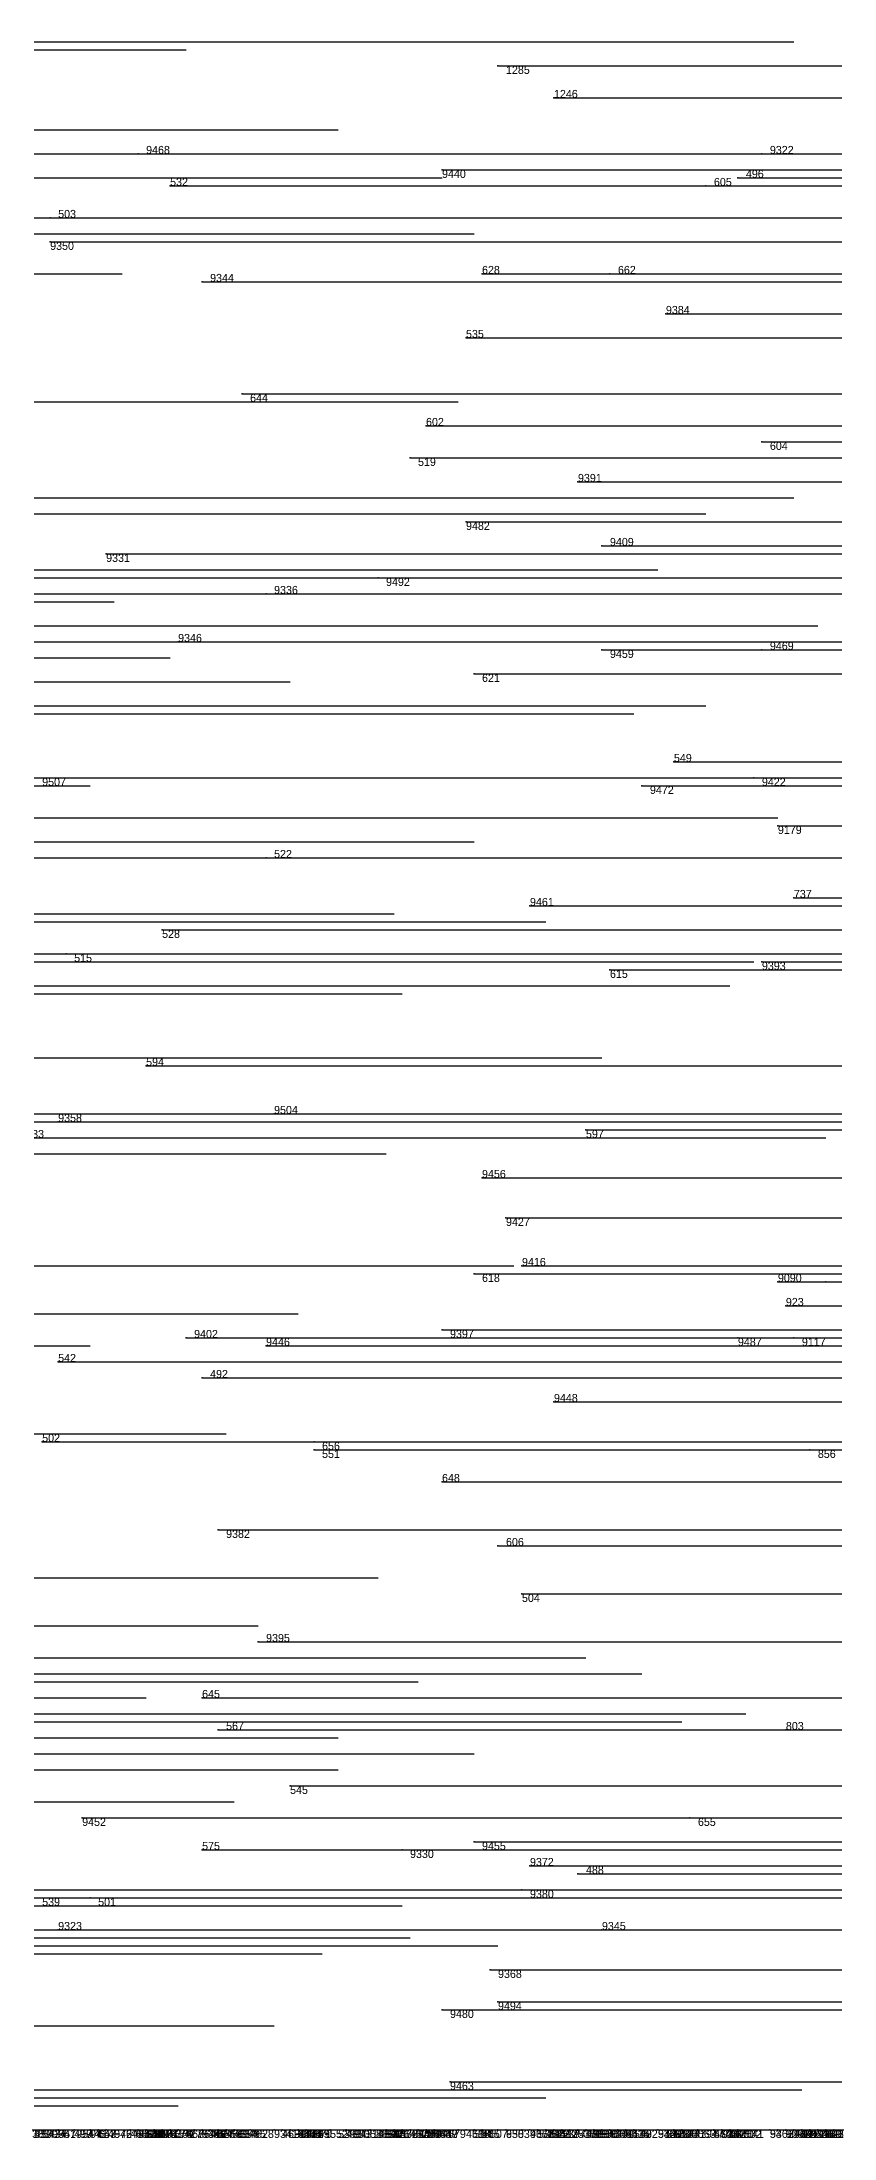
# Model space of a CAD drawing. Extents: x 0 to 1.1, y 0 to 1.
# Drawn here: x 0.666 to 0.765, y -0.001 to 0.261 of the extents above; entities that cross this region are included whole.
import ezdxf

# ---------------------------------------------------------------- set-up
doc = ezdxf.new("R2010")
doc.units = 0
for name, color, linetype in [('Facilities', 3, 'CONTINUOUS'), ('Normals', 1, 'CONTINUOUS'), ('Source_points', 5, 'CONTINUOUS'), ('Text', 3, 'CONTINUOUS')]:
    doc.layers.add(name, color=color, linetype=linetype)

msp = doc.modelspace()

# ---------------------------------------------------------------- linework, layer by layer
at = {"layer": 'Facilities', "color": 3}
for p in [(0.723, 0.258), (0.73, 0.254), (0.678, 0.247, 1), (0.756, 0.247, 1), (0.716, 0.245, 1), (0.753, 0.244), (0.682, 0.243), (0.749, 0.243), (0.667, 0.239), (0.667, 0.236, 1), (0.686, 0.231, 1), (0.721, 0.232), (0.737, 0.232), (0.744, 0.227, 1), (0.719, 0.224), (0.691, 0.217), (0.714, 0.213), (0.756, 0.211), (0.712, 0.209), (0.733, 0.206, 1), (0.719, 0.201, 1), (0.674, 0.197, 1), (0.736, 0.198, 1), (0.708, 0.194, 1), (0.694, 0.192, 1), (0.683, 0.186, 1), (0.736, 0.185, 1), (0.756, 0.185, 1), (0.72, 0.182), (0.745, 0.171), (0.741, 0.168, 1), (0.755, 0.169, 1), (0.758, 0.163, 1), (0.694, 0.159), (0.727, 0.153, 1), (0.76, 0.154), (0.681, 0.15), (0.669, 0.147), (0.737, 0.145), (0.756, 0.146, 1), (0.679, 0.133), (0.668, 0.126, 1), (0.695, 0.127, 1), (0.734, 0.125), (0.721, 0.119, 1), (0.724, 0.114, 1), (0.726, 0.108, 1), (0.72, 0.107), (0.758, 0.106, 1), (0.764, 0.106, 1), (0.759, 0.103), (0.716, 0.1, 1), (0.684, 0.099, 1), (0.694, 0.098, 1), (0.753, 0.099, 1), (0.76, 0.099, 1), (0.668, 0.096), (0.686, 0.094), (0.73, 0.091, 1), (0.666, 0.086), (0.7, 0.086), (0.7, 0.085), (0.762, 0.085), (0.716, 0.081), (0.688, 0.075, 1), (0.723, 0.073), (0.726, 0.067), (0.693, 0.061, 1), (0.686, 0.054), (0.688, 0.05), (0.759, 0.05), (0.697, 0.043), (0.671, 0.039, 1), (0.747, 0.039), (0.686, 0.035), (0.711, 0.035, 1), (0.72, 0.036, 1), (0.727, 0.033, 1), (0.733, 0.032), (0.672, 0.029), (0.726, 0.03, 1), (0.668, 0.025, 1), (0.736, 0.025, 1), (0.722, 0.02, 1), (0.723, 0.016, 1), (0.716, 0.015, 1), (0.717, 0.006, 1), (0.668, 0, 0.13), (0.668, 0, 0.922), (0.67, 0, 0.042), (0.67, 0, 0.124), (0.67, 0, 0.613), (0.672, 0, 0.878), (0.673, 0, 0.089), (0.673, 0, 0.191), (0.674, 0, 0.195), (0.674, 0, 0.85), (0.677, 0, 0.322), (0.677, 0, 0.583), (0.678, 0, 0.497), (0.678, 0, 0.749), (0.678, 0, 0.934), (0.678, 0, 0.804), (0.679, 0, 0.212), (0.679, 0, 0.52), (0.679, 0, 0.81), (0.68, 0, 0.489), (0.681, 0, 0.852), (0.682, 0, 0.508), (0.683, 0, 0.144), (0.683, 0, 0.408), (0.683, 0, 0.608), (0.685, 0, 0.741), (0.685, 0, 0.821), (0.686, 0, 0.421), (0.686, 0, 0.679), (0.687, 0, 0.363), (0.688, 0, 0.357), (0.688, 0, 0.753), (0.689, 0, 0.484), (0.689, 0, 0.274), (0.69, 0, 0.863), (0.692, 0, 0.298), (0.695, 0, 0.811), (0.696, 0, 0.442), (0.696, 0, 0.267), (0.697, 0, 0.227), (0.697, 0, 0.617), (0.698, 0, 0.196), (0.698, 0, 0.346), (0.698, 0, 0.502), (0.698, 0, 0.518), (0.698, 0, 0.991), (0.698, 0, 0.854), (0.699, 0, 0.044), (0.702, 0, 0.168), (0.702, 0, 0.64), (0.704, 0, 0.255), (0.704, 0, 0.307), (0.704, 0, 0.852), (0.707, 0, 0.006), (0.707, 0, 0.498), (0.707, 0, 0.586), (0.707, 0, 0.664), (0.709, 0, 0.682), (0.709, 0, 0.955), (0.709, 0, 0.966), (0.71, 0, 0.379), (0.71, 0, 0.694), (0.711, 0, 0.408), (0.712, 0, 0.414), (0.712, 0, 0.262), (0.712, 0, 0.351), (0.712, 0, 0.611), (0.713, 0, 0.125), (0.713, 0, 0.809), (0.714, 0, 0.461), (0.715, 0, 0.316), (0.715, 0, 0.445), (0.715, 0, 0.591), (0.718, 0, 0.471), (0.719, 0, 0.274), (0.72, 0, 0.163), (0.72, 0, 0.044), (0.721, 0, 0.003), (0.723, 0, 0.758), (0.724, 0, 0.15), (0.726, 0, 0.467), (0.727, 0, 0.332), (0.727, 0, 0.394), (0.727, 0, 0.52), (0.727, 0, 0.914), (0.728, 0, 0.469), (0.729, 0, 0.406), (0.73, 0, 0.859), (0.731, 0, 0.516), (0.731, 0, 0.65), (0.732, 0, 0.534), (0.732, 0, 0.629), (0.733, 0, 0.264), (0.733, 0, 0.362), (0.734, 0, 0.637), (0.734, 0, 0.986), (0.735, 0, 0.401), (0.735, 0, 0.923), (0.736, 0, 0.594), (0.736, 0, 0.93), (0.736, 0, 0.907), (0.737, 0, 0.084), (0.738, 0, 0.361), (0.738, 0, 0.648), (0.738, 0, 0.859), (0.739, 0, 0.554), (0.74, 0, 0.172), (0.743, 0, 0.174), (0.743, 0, 0.625), (0.743, 0, 0.918), (0.743, 0, 0.995), (0.743, 0, 0.809), (0.745, 0, 0.595), (0.745, 0, 0.732), (0.745, 0, 0.849), (0.745, 0, 0.779), (0.746, 0, 0.968), (0.748, 0, 0.236), (0.748, 0, 0.844), (0.75, 0, 0.184), (0.75, 0, 0.441), (0.75, 0, 0.976), (0.751, 0, 0.708), (0.751, 0, 0.851), (0.752, 0, 0.366), (0.752, 0, 0.356), (0.753, 0, 0.054), (0.757, 0, 0.54), (0.757, 0, 0.947), (0.758, 0, 0.927), (0.759, 0, 0.329), (0.759, 0, 0.424), (0.76, 0, 0.128), (0.76, 0, 0.274), (0.761, 0, 0.228), (0.761, 0, 0.852), (0.762, 0, 0.257), (0.762, 0, 0.736), (0.762, 0, 0.831), (0.763, 0, 0.848), (0.763, 0, 0.792), (0.764, 0, 0.192), (0.764, 0, 0.438), (0.765, 0, 0.047), (0.765, 0, 0.57), (0.765, 0, 0.63)]:
    msp.add_point(p, dxfattribs=at)
at = {"layer": 'Normals', "color": 1}
for p, q in [((0.584, 0.26), (0.684, 0.26)), ((0.66, 0.261, 1), (0.76, 0.261, 1)), ((0.723, 0.258), (0.823, 0.258)), ((0.73, 0.254), (0.83, 0.254)), ((0.603, 0.25), (0.703, 0.25)), ((0.585, 0.247, 1), (0.685, 0.247, 1)), ((0.633, 0.247, 1), (0.733, 0.247, 1)), ((0.678, 0.247, 1), (0.778, 0.247, 1)), ((0.756, 0.247, 1), (0.856, 0.247, 1)), ((0.616, 0.244, 1), (0.716, 0.244, 1)), ((0.716, 0.245, 1), (0.816, 0.245, 1)), ((0.753, 0.244), (0.853, 0.244)), ((0.682, 0.243), (0.782, 0.243)), ((0.749, 0.243), (0.849, 0.243)), ((0.594, 0.239), (0.694, 0.239)), ((0.667, 0.239), (0.767, 0.239)), ((0.579, 0.237), (0.679, 0.237)), ((0.587, 0.237, 1), (0.687, 0.237, 1)), ((0.606, 0.237, 1), (0.706, 0.237, 1)), ((0.62, 0.237, 1), (0.72, 0.237, 1)), ((0.667, 0.236, 1), (0.767, 0.236, 1)), ((0.576, 0.232, 1), (0.676, 0.232, 1)), ((0.686, 0.231, 1), (0.786, 0.231, 1)), ((0.721, 0.232), (0.821, 0.232)), ((0.737, 0.232), (0.837, 0.232)), ((0.744, 0.227, 1), (0.844, 0.227, 1)), ((0.719, 0.224), (0.819, 0.224)), ((0.618, 0.216), (0.718, 0.216)), ((0.691, 0.217), (0.791, 0.217)), ((0.714, 0.213), (0.814, 0.213)), ((0.756, 0.211), (0.856, 0.211)), ((0.712, 0.209), (0.812, 0.209)), ((0.733, 0.206, 1), (0.833, 0.206, 1)), ((0.649, 0.202), (0.749, 0.202)), ((0.66, 0.204, 1), (0.76, 0.204, 1)), ((0.719, 0.201, 1), (0.819, 0.201, 1)), ((0.674, 0.197, 1), (0.774, 0.197, 1)), ((0.736, 0.198, 1), (0.836, 0.198, 1)), ((0.642, 0.194, 1), (0.742, 0.194, 1)), ((0.643, 0.195, 1), (0.743, 0.195, 1)), ((0.708, 0.194, 1), (0.808, 0.194, 1)), ((0.611, 0.192), (0.711, 0.192)), ((0.694, 0.192, 1), (0.794, 0.192, 1)), ((0.575, 0.191, 1), (0.675, 0.191, 1)), ((0.663, 0.188), (0.763, 0.188)), ((0.582, 0.184, 1), (0.682, 0.184, 1)), ((0.619, 0.186, 1), (0.719, 0.186, 1)), ((0.683, 0.186, 1), (0.783, 0.186, 1)), ((0.736, 0.185, 1), (0.836, 0.185, 1)), ((0.756, 0.185, 1), (0.856, 0.185, 1)), ((0.597, 0.181, 1), (0.697, 0.181, 1)), ((0.72, 0.182), (0.82, 0.182)), ((0.599, 0.178), (0.699, 0.178)), ((0.64, 0.177), (0.74, 0.177)), ((0.649, 0.178), (0.749, 0.178)), ((0.745, 0.171), (0.845, 0.171)), ((0.572, 0.168), (0.672, 0.168)), ((0.665, 0.169, 1), (0.765, 0.169, 1)), ((0.741, 0.168, 1), (0.841, 0.168, 1)), ((0.755, 0.169, 1), (0.855, 0.169, 1)), ((0.658, 0.164, 1), (0.758, 0.164, 1)), ((0.758, 0.163, 1), (0.858, 0.163, 1)), ((0.62, 0.161), (0.72, 0.161)), ((0.61, 0.159), (0.71, 0.159)), ((0.694, 0.159), (0.794, 0.159)), ((0.61, 0.152), (0.71, 0.152)), ((0.727, 0.153, 1), (0.827, 0.153, 1)), ((0.76, 0.154), (0.86, 0.154)), ((0.629, 0.151), (0.729, 0.151)), ((0.681, 0.15), (0.781, 0.15)), ((0.588, 0.147, 1), (0.688, 0.147, 1)), ((0.669, 0.147), (0.769, 0.147)), ((0.602, 0.146, 1), (0.702, 0.146, 1)), ((0.655, 0.146), (0.755, 0.146)), ((0.737, 0.145), (0.837, 0.145)), ((0.756, 0.146, 1), (0.856, 0.146, 1)), ((0.611, 0.142), (0.711, 0.142)), ((0.652, 0.143), (0.752, 0.143)), ((0.636, 0.134), (0.736, 0.134)), ((0.679, 0.133), (0.779, 0.133)), ((0.612, 0.127), (0.712, 0.127)), ((0.636, 0.127), (0.736, 0.127)), ((0.642, 0.126, 1), (0.742, 0.126, 1)), ((0.668, 0.126, 1), (0.768, 0.126, 1)), ((0.695, 0.127, 1), (0.795, 0.127, 1)), ((0.589, 0.124), (0.689, 0.124)), ((0.664, 0.124), (0.764, 0.124)), ((0.734, 0.125), (0.834, 0.125)), ((0.609, 0.122, 1), (0.709, 0.122, 1)), ((0.721, 0.119, 1), (0.821, 0.119, 1)), ((0.724, 0.114, 1), (0.824, 0.114, 1)), ((0.625, 0.108), (0.725, 0.108)), ((0.726, 0.108, 1), (0.826, 0.108, 1)), ((0.72, 0.107), (0.82, 0.107)), ((0.758, 0.106, 1), (0.858, 0.106, 1)), ((0.764, 0.106, 1), (0.864, 0.106, 1)), ((0.759, 0.103), (0.859, 0.103)), ((0.598, 0.102, 1), (0.698, 0.102, 1)), ((0.716, 0.1, 1), (0.816, 0.1, 1)), ((0.572, 0.098), (0.672, 0.098)), ((0.684, 0.099, 1), (0.784, 0.099, 1)), ((0.694, 0.098, 1), (0.794, 0.098, 1)), ((0.753, 0.099, 1), (0.853, 0.099, 1)), ((0.76, 0.099, 1), (0.86, 0.099, 1)), ((0.668, 0.096), (0.768, 0.096)), ((0.686, 0.094), (0.786, 0.094)), ((0.73, 0.091, 1), (0.83, 0.091, 1)), ((0.589, 0.087), (0.689, 0.087)), ((0.666, 0.086), (0.766, 0.086)), ((0.7, 0.086), (0.8, 0.086)), ((0.7, 0.085), (0.8, 0.085)), ((0.762, 0.085), (0.862, 0.085)), ((0.716, 0.081), (0.816, 0.081)), ((0.688, 0.075, 1), (0.788, 0.075, 1)), ((0.723, 0.073), (0.823, 0.073)), ((0.608, 0.069, 1), (0.708, 0.069, 1)), ((0.726, 0.067), (0.826, 0.067)), ((0.593, 0.063, 1), (0.693, 0.063, 1)), ((0.693, 0.061, 1), (0.793, 0.061, 1)), ((0.634, 0.059, 1), (0.734, 0.059, 1)), ((0.613, 0.056, 1), (0.713, 0.056, 1)), ((0.641, 0.057, 1), (0.741, 0.057, 1)), ((0.579, 0.054, 1), (0.679, 0.054, 1)), ((0.686, 0.054), (0.786, 0.054)), ((0.646, 0.051), (0.746, 0.051)), ((0.654, 0.052), (0.754, 0.052)), ((0.688, 0.05), (0.788, 0.05)), ((0.759, 0.05), (0.859, 0.05)), ((0.603, 0.049), (0.703, 0.049)), ((0.603, 0.045, 1), (0.703, 0.045, 1)), ((0.62, 0.047, 1), (0.72, 0.047, 1)), ((0.697, 0.043), (0.797, 0.043)), ((0.583, 0.041, 1), (0.683, 0.041, 1)), ((0.59, 0.041), (0.69, 0.041)), ((0.671, 0.039, 1), (0.771, 0.039, 1)), ((0.747, 0.039), (0.847, 0.039)), ((0.686, 0.035), (0.786, 0.035)), ((0.711, 0.035, 1), (0.811, 0.035, 1)), ((0.72, 0.036, 1), (0.82, 0.036, 1)), ((0.727, 0.033, 1), (0.827, 0.033, 1)), ((0.733, 0.032), (0.833, 0.032)), ((0.58, 0.03, 1), (0.68, 0.03, 1)), ((0.641, 0.03, 1), (0.741, 0.03, 1)), ((0.65, 0.029, 1), (0.75, 0.029, 1)), ((0.665, 0.029), (0.765, 0.029)), ((0.672, 0.029), (0.772, 0.029)), ((0.726, 0.03, 1), (0.826, 0.03, 1)), ((0.611, 0.028), (0.711, 0.028)), ((0.612, 0.024), (0.712, 0.024)), ((0.634, 0.025), (0.734, 0.025)), ((0.668, 0.025, 1), (0.768, 0.025, 1)), ((0.736, 0.025, 1), (0.836, 0.025, 1)), ((0.601, 0.022), (0.701, 0.022)), ((0.623, 0.023), (0.723, 0.023)), ((0.722, 0.02, 1), (0.822, 0.02, 1)), ((0.723, 0.016, 1), (0.823, 0.016, 1)), ((0.716, 0.015, 1), (0.816, 0.015, 1)), ((0.595, 0.013), (0.695, 0.013)), ((0.717, 0.006, 1), (0.817, 0.006, 1)), ((0.583, 0.003, 1), (0.683, 0.003, 1)), ((0.629, 0.004, 1), (0.729, 0.004, 1)), ((0.661, 0.005), (0.761, 0.005)), ((0.566, 0, 0.428), (0.666, 0, 0.428)), ((0.567, 0, 0.218), (0.667, 0, 0.218)), ((0.567, 0, 0.003), (0.667, 0, 0.003)), ((0.567, 0, 0.246), (0.667, 0, 0.246)), ((0.567, 0, 0.727), (0.666, 0, 0.727)), ((0.568, 0, 0.468), (0.668, 0, 0.468)), ((0.568, 0, 0.647), (0.668, 0, 0.647)), ((0.569, 0, 0.071), (0.668, 0, 0.071)), ((0.569, 0, 0.466), (0.669, 0, 0.466)), ((0.569, 0, 0.352), (0.669, 0, 0.352)), ((0.57, 0, 0.771), (0.67, 0, 0.771)), ((0.572, 0, 0.585), (0.672, 0, 0.585)), ((0.572, 0, 0.509), (0.672, 0, 0.509)), ((0.573, 0, 0.087), (0.673, 0, 0.087)), ((0.573, 0, 0.912), (0.672, 0, 0.912)), ((0.578, 0, 0.184), (0.678, 0, 0.184)), ((0.578, 0, 0.611), (0.678, 0, 0.611)), ((0.579, 0, 0.727), (0.679, 0, 0.727)), ((0.58, 0, 0.646), (0.68, 0, 0.646)), ((0.583, 0, 0.067), (0.683, 0, 0.067)), ((0.585, 0, 0.535), (0.685, 0, 0.535)), ((0.586, 0, 0.037), (0.686, 0, 0.037)), ((0.586, 0, 0.293), (0.686, 0, 0.293)), ((0.586, 0, 0.599), (0.686, 0, 0.599)), ((0.587, 0, 0.758), (0.687, 0, 0.758)), ((0.588, 0, 0.945), (0.688, 0, 0.945)), ((0.59, 0, 0.89), (0.69, 0, 0.89)), ((0.59, 0, 0.986), (0.69, 0, 0.986)), ((0.591, 0, 0.387), (0.691, 0, 0.387)), ((0.591, 0, 0.477), (0.691, 0, 0.477)), ((0.592, 0, 0.486), (0.692, 0, 0.486)), ((0.592, 0, 0.878), (0.692, 0, 0.878)), ((0.593, 0, 0.261), (0.693, 0, 0.261)), ((0.594, 0, 0.925), (0.694, 0, 0.925)), ((0.595, 0, 0.875), (0.695, 0, 0.875)), ((0.596, 0, 0.315), (0.696, 0, 0.315)), ((0.596, 0, 0.67), (0.696, 0, 0.67)), ((0.597, 0, 0.283), (0.697, 0, 0.283)), ((0.597, 0, 0.55), (0.697, 0, 0.55)), ((0.597, 0, 0.903), (0.697, 0, 0.903)), ((0.598, 0, 0.357), (0.698, 0, 0.357)), ((0.598, 0, 0.876), (0.698, 0, 0.876)), ((0.599, 0, 0.691), (0.699, 0, 0.691)), ((0.599, 0, 0.825), (0.699, 0, 0.825)), ((0.599, 0, 0.973), (0.699, 0, 0.973)), ((0.601, 0, 0.704), (0.701, 0, 0.704)), ((0.602, 0, 0.126), (0.702, 0, 0.126)), ((0.602, 0, 0.456), (0.702, 0, 0.456)), ((0.605, 0, 0.591), (0.705, 0, 0.591)), ((0.607, 0, 0.059), (0.707, 0, 0.059)), ((0.607, 0, 0.517), (0.707, 0, 0.517)), ((0.607, 0, 0.925), (0.707, 0, 0.925)), ((0.608, 0, 0.089), (0.708, 0, 0.089)), ((0.608, 0, 0.331), (0.708, 0, 0.331)), ((0.608, 0, 0.512), (0.708, 0, 0.512)), ((0.609, 0), (0.709, 0)), ((0.609, 0, 0.081), (0.709, 0, 0.081)), ((0.609, 0, 0.344), (0.709, 0, 0.344)), ((0.609, 0, 0.979), (0.709, 0, 0.979)), ((0.611, 0, 0.045), (0.711, 0, 0.045)), ((0.612, 0, 0.162), (0.712, 0, 0.162)), ((0.612, 0, 0.47), (0.712, 0, 0.47)), ((0.612, 0, 0.84), (0.712, 0, 0.84)), ((0.613, 0, 0.97), (0.713, 0, 0.97)), ((0.613, 0, 0.855), (0.713, 0, 0.855)), ((0.614, 0, 0.005), (0.714, 0, 0.005)), ((0.614, 0, 0.122), (0.714, 0, 0.122)), ((0.614, 0, 0.675), (0.714, 0, 0.675)), ((0.615, 0, 0.6), (0.715, 0, 0.6)), ((0.615, 0, 0.552), (0.715, 0, 0.552)), ((0.616, 0, 0.123), (0.716, 0, 0.123)), ((0.616, 0, 0.59), (0.716, 0, 0.59)), ((0.616, 0, 0.706), (0.716, 0, 0.706)), ((0.617, 0, 0.084), (0.717, 0, 0.084)), ((0.618, 0, 0.082), (0.718, 0, 0.082)), ((0.618, 0, 0.716), (0.718, 0, 0.716)), ((0.619, 0, 0.197), (0.719, 0, 0.197)), ((0.62, 0, 0.265), (0.72, 0, 0.265)), ((0.621, 0, 0.702), (0.721, 0, 0.702)), ((0.622, 0, 0.101), (0.722, 0, 0.101)), ((0.622, 0, 0.108), (0.722, 0, 0.108)), ((0.622, 0, 0.344), (0.722, 0, 0.344)), ((0.622, 0, 0.686), (0.722, 0, 0.686)), ((0.624, 0, 0.404), (0.724, 0, 0.404)), ((0.625, 0, 0.538), (0.725, 0, 0.538)), ((0.625, 0, 0.844), (0.725, 0, 0.844)), ((0.626, 0, 0.248), (0.726, 0, 0.248)), ((0.626, 0, 0.239), (0.726, 0, 0.239)), ((0.628, 0, 0.222), (0.728, 0, 0.222)), ((0.628, 0, 0.91), (0.728, 0, 0.91)), ((0.629, 0, 0.851), (0.729, 0, 0.851)), ((0.63, 0, 0.203), (0.73, 0, 0.203)), ((0.63, 0, 0.822), (0.73, 0, 0.822)), ((0.631, 0, 0.266), (0.731, 0, 0.266)), ((0.632, 0, 0.489), (0.732, 0, 0.489)), ((0.633, 0, 0.024), (0.733, 0, 0.024)), ((0.634, 0, 0.104), (0.734, 0, 0.104)), ((0.636, 0, 0.348), (0.736, 0, 0.348)), ((0.637, 0, 0.241), (0.737, 0, 0.241)), ((0.637, 0, 0.593), (0.737, 0, 0.593)), ((0.637, 0, 0.647), (0.737, 0, 0.647)), ((0.638, 0, 0.689), (0.738, 0, 0.689)), ((0.638, 0, 0.95), (0.738, 0, 0.95)), ((0.639, 0, 0.263), (0.739, 0, 0.263)), ((0.64, 0, 0.35), (0.74, 0, 0.35)), ((0.64, 0, 0.798), (0.74, 0, 0.798)), ((0.641, 0, 0.861), (0.741, 0, 0.861)), ((0.642, 0, 0.356), (0.742, 0, 0.356)), ((0.642, 0, 0.414), (0.742, 0, 0.414)), ((0.642, 0, 0.983), (0.742, 0, 0.983)), ((0.643, 0, 0.549), (0.743, 0, 0.549)), ((0.647, 0, 0.068), (0.747, 0, 0.068)), ((0.648, 0, 0.472), (0.748, 0, 0.472)), ((0.648, 0, 0.814), (0.748, 0, 0.814)), ((0.65, 0, 0.354), (0.75, 0, 0.354)), ((0.65, 0, 0.652), (0.75, 0, 0.652)), ((0.651, 0, 0.502), (0.751, 0, 0.502)), ((0.651, 0, 0.782), (0.751, 0, 0.782)), ((0.652, 0, 0.895), (0.752, 0, 0.895)), ((0.653, 0, 0.071), (0.753, 0, 0.071)), ((0.653, 0, 0.343), (0.753, 0, 0.343)), ((0.653, 0, 0.58), (0.753, 0, 0.58)), ((0.654, 0, 0.037), (0.754, 0, 0.037)), ((0.655, 0, 0.068), (0.755, 0, 0.068)), ((0.655, 0, 0.438), (0.755, 0, 0.438)), ((0.655, 0, 0.987), (0.755, 0, 0.987)), ((0.655, 0, 0.921), (0.755, 0, 0.921)), ((0.655, 0, 0.938), (0.755, 0, 0.938)), ((0.655, 0, 0.965), (0.755, 0, 0.965)), ((0.656, 0, 0.612), (0.756, 0, 0.612)), ((0.657, 0, 0.748), (0.757, 0, 0.748)), ((0.658, 0, 0.127), (0.758, 0, 0.127)), ((0.658, 0, 0.23), (0.758, 0, 0.23)), ((0.658, 0, 0.565), (0.758, 0, 0.565)), ((0.659, 0, 0.033), (0.759, 0, 0.033)), ((0.662, 0, 0.689), (0.762, 0, 0.689)), ((0.663, 0, 0.553), (0.763, 0, 0.553)), ((0.664, 0, 0.429), (0.764, 0, 0.429)), ((0.664, 0, 0.638), (0.764, 0, 0.638)), ((0.665, 0, 0.692), (0.765, 0, 0.692)), ((0.665, 0, 0.598), (0.765, 0, 0.598)), ((0.668, 0, 0.13), (0.768, 0, 0.13)), ((0.668, 0, 0.922), (0.768, 0, 0.922)), ((0.67, 0, 0.042), (0.77, 0, 0.042)), ((0.67, 0, 0.124), (0.77, 0, 0.124)), ((0.67, 0, 0.613), (0.77, 0, 0.613)), ((0.672, 0, 0.878), (0.772, 0, 0.878)), ((0.673, 0, 0.089), (0.773, 0, 0.089)), ((0.673, 0, 0.191), (0.773, 0, 0.191)), ((0.674, 0, 0.195), (0.774, 0, 0.195)), ((0.674, 0, 0.85), (0.774, 0, 0.85)), ((0.677, 0, 0.322), (0.777, 0, 0.322)), ((0.677, 0, 0.583), (0.777, 0, 0.583)), ((0.678, 0, 0.497), (0.778, 0, 0.497)), ((0.678, 0, 0.749), (0.778, 0, 0.749)), ((0.678, 0, 0.934), (0.778, 0, 0.934)), ((0.678, 0, 0.804), (0.778, 0, 0.804)), ((0.679, 0, 0.212), (0.779, 0, 0.212)), ((0.679, 0, 0.52), (0.779, 0, 0.52)), ((0.679, 0, 0.81), (0.779, 0, 0.81)), ((0.68, 0, 0.489), (0.78, 0, 0.489)), ((0.681, 0, 0.852), (0.781, 0, 0.852)), ((0.682, 0, 0.508), (0.782, 0, 0.508)), ((0.683, 0, 0.144), (0.783, 0, 0.144)), ((0.683, 0, 0.408), (0.783, 0, 0.408)), ((0.683, 0, 0.608), (0.783, 0, 0.608)), ((0.685, 0, 0.741), (0.785, 0, 0.741)), ((0.685, 0, 0.821), (0.785, 0, 0.821)), ((0.686, 0, 0.421), (0.786, 0, 0.421)), ((0.686, 0, 0.679), (0.786, 0, 0.679)), ((0.687, 0, 0.363), (0.787, 0, 0.363)), ((0.688, 0, 0.357), (0.788, 0, 0.357)), ((0.688, 0, 0.753), (0.788, 0, 0.753)), ((0.689, 0, 0.484), (0.789, 0, 0.484)), ((0.689, 0, 0.274), (0.789, 0, 0.274)), ((0.69, 0, 0.863), (0.79, 0, 0.863)), ((0.692, 0, 0.298), (0.791, 0, 0.298)), ((0.695, 0, 0.811), (0.795, 0, 0.811)), ((0.696, 0, 0.442), (0.796, 0, 0.442)), ((0.696, 0, 0.267), (0.795, 0, 0.267)), ((0.697, 0, 0.227), (0.797, 0, 0.227)), ((0.697, 0, 0.617), (0.797, 0, 0.617)), ((0.698, 0, 0.196), (0.798, 0, 0.196)), ((0.698, 0, 0.346), (0.798, 0, 0.346)), ((0.698, 0, 0.502), (0.798, 0, 0.502)), ((0.698, 0, 0.518), (0.798, 0, 0.518)), ((0.698, 0, 0.991), (0.798, 0, 0.991)), ((0.698, 0, 0.854), (0.798, 0, 0.854)), ((0.699, 0, 0.044), (0.799, 0, 0.044)), ((0.702, 0, 0.168), (0.801, 0, 0.168)), ((0.702, 0, 0.64), (0.802, 0, 0.64)), ((0.704, 0, 0.255), (0.804, 0, 0.255)), ((0.704, 0, 0.307), (0.804, 0, 0.307)), ((0.704, 0, 0.852), (0.804, 0, 0.852)), ((0.707, 0, 0.006), (0.806, 0, 0.006)), ((0.707, 0, 0.498), (0.807, 0, 0.498)), ((0.707, 0, 0.586), (0.806, 0, 0.586)), ((0.707, 0, 0.664), (0.807, 0, 0.664)), ((0.709, 0, 0.682), (0.809, 0, 0.682)), ((0.709, 0, 0.955), (0.809, 0, 0.955)), ((0.709, 0, 0.966), (0.809, 0, 0.966)), ((0.71, 0, 0.379), (0.809, 0, 0.379)), ((0.71, 0, 0.694), (0.809, 0, 0.694)), ((0.711, 0, 0.408), (0.811, 0, 0.408)), ((0.712, 0, 0.414), (0.812, 0, 0.414)), ((0.712, 0, 0.262), (0.812, 0, 0.262)), ((0.712, 0, 0.351), (0.812, 0, 0.351)), ((0.712, 0, 0.611), (0.812, 0, 0.611)), ((0.713, 0, 0.125), (0.813, 0, 0.125)), ((0.713, 0, 0.809), (0.812, 0, 0.809)), ((0.714, 0, 0.461), (0.814, 0, 0.461)), ((0.715, 0, 0.316), (0.815, 0, 0.316)), ((0.715, 0, 0.445), (0.815, 0, 0.445)), ((0.715, 0, 0.591), (0.815, 0, 0.591)), ((0.718, 0, 0.471), (0.818, 0, 0.471)), ((0.719, 0, 0.274), (0.819, 0, 0.274)), ((0.72, 0, 0.163), (0.82, 0, 0.163)), ((0.72, 0, 0.044), (0.82, 0, 0.044)), ((0.721, 0, 0.003), (0.821, 0, 0.003)), ((0.723, 0, 0.758), (0.823, 0, 0.758)), ((0.724, 0, 0.15), (0.824, 0, 0.15)), ((0.726, 0, 0.467), (0.826, 0, 0.467)), ((0.727, 0, 0.332), (0.827, 0, 0.332)), ((0.727, 0, 0.394), (0.827, 0, 0.394)), ((0.727, 0, 0.52), (0.827, 0, 0.52)), ((0.727, 0, 0.914), (0.827, 0, 0.914)), ((0.728, 0, 0.469), (0.828, 0, 0.469)), ((0.729, 0, 0.406), (0.829, 0, 0.406)), ((0.73, 0, 0.859), (0.83, 0, 0.859)), ((0.731, 0, 0.516), (0.831, 0, 0.516)), ((0.731, 0, 0.65), (0.831, 0, 0.65)), ((0.732, 0, 0.534), (0.832, 0, 0.534)), ((0.732, 0, 0.629), (0.832, 0, 0.629)), ((0.733, 0, 0.264), (0.833, 0, 0.264)), ((0.733, 0, 0.362), (0.833, 0, 0.362)), ((0.734, 0, 0.637), (0.834, 0, 0.637)), ((0.734, 0, 0.986), (0.834, 0, 0.986)), ((0.735, 0, 0.401), (0.835, 0, 0.401)), ((0.735, 0, 0.923), (0.835, 0, 0.923)), ((0.736, 0, 0.594), (0.836, 0, 0.594)), ((0.736, 0, 0.93), (0.836, 0, 0.93)), ((0.736, 0, 0.907), (0.836, 0, 0.907)), ((0.737, 0, 0.084), (0.837, 0, 0.084)), ((0.738, 0, 0.361), (0.838, 0, 0.361)), ((0.738, 0, 0.648), (0.838, 0, 0.648)), ((0.738, 0, 0.859), (0.838, 0, 0.859)), ((0.739, 0, 0.554), (0.839, 0, 0.554)), ((0.74, 0, 0.172), (0.84, 0, 0.172)), ((0.743, 0, 0.174), (0.843, 0, 0.174)), ((0.743, 0, 0.625), (0.843, 0, 0.625)), ((0.743, 0, 0.918), (0.843, 0, 0.918)), ((0.743, 0, 0.995), (0.843, 0, 0.995)), ((0.743, 0, 0.809), (0.843, 0, 0.809)), ((0.745, 0, 0.595), (0.845, 0, 0.595)), ((0.745, 0, 0.732), (0.845, 0, 0.732)), ((0.745, 0, 0.849), (0.845, 0, 0.849)), ((0.745, 0, 0.779), (0.845, 0, 0.779)), ((0.746, 0, 0.968), (0.846, 0, 0.968)), ((0.748, 0, 0.236), (0.848, 0, 0.236)), ((0.748, 0, 0.844), (0.848, 0, 0.844)), ((0.75, 0, 0.184), (0.85, 0, 0.184)), ((0.75, 0, 0.441), (0.85, 0, 0.441)), ((0.75, 0, 0.976), (0.85, 0, 0.976)), ((0.751, 0, 0.708), (0.851, 0, 0.708)), ((0.751, 0, 0.851), (0.851, 0, 0.851)), ((0.752, 0, 0.366), (0.852, 0, 0.366)), ((0.752, 0, 0.356), (0.852, 0, 0.356)), ((0.753, 0, 0.054), (0.853, 0, 0.054)), ((0.757, 0, 0.54), (0.857, 0, 0.54)), ((0.757, 0, 0.947), (0.857, 0, 0.947)), ((0.758, 0, 0.927), (0.858, 0, 0.927)), ((0.759, 0, 0.329), (0.859, 0, 0.329)), ((0.759, 0, 0.424), (0.859, 0, 0.424)), ((0.76, 0, 0.128), (0.86, 0, 0.128)), ((0.76, 0, 0.274), (0.86, 0, 0.274)), ((0.761, 0, 0.228), (0.861, 0, 0.228)), ((0.761, 0, 0.852), (0.861, 0, 0.852)), ((0.762, 0, 0.257), (0.862, 0, 0.257)), ((0.762, 0, 0.736), (0.862, 0, 0.736)), ((0.762, 0, 0.831), (0.862, 0, 0.831)), ((0.763, 0, 0.848), (0.863, 0, 0.848)), ((0.763, 0, 0.792), (0.863, 0, 0.792)), ((0.764, 0, 0.192), (0.864, 0, 0.192)), ((0.764, 0, 0.438), (0.864, 0, 0.438)), ((0.765, 0, 0.047), (0.865, 0, 0.047)), ((0.765, 0, 0.57), (0.865, 0, 0.57)), ((0.765, 0, 0.63), (0.865, 0, 0.63))]:
    msp.add_line(p, q, dxfattribs=at)
at = {"layer": 'Source_points', "color": 5}
for p in [(0.723, 0.258), (0.73, 0.254), (0.678, 0.247, 1), (0.756, 0.247, 1), (0.716, 0.245, 1), (0.753, 0.244), (0.682, 0.243), (0.749, 0.243), (0.667, 0.239), (0.667, 0.236, 1), (0.686, 0.231, 1), (0.721, 0.232), (0.737, 0.232), (0.744, 0.227, 1), (0.719, 0.224), (0.691, 0.217), (0.714, 0.213), (0.756, 0.211), (0.712, 0.209), (0.733, 0.206, 1), (0.719, 0.201, 1), (0.674, 0.197, 1), (0.736, 0.198, 1), (0.708, 0.194, 1), (0.694, 0.192, 1), (0.683, 0.186, 1), (0.736, 0.185, 1), (0.756, 0.185, 1), (0.72, 0.182), (0.745, 0.171), (0.741, 0.168, 1), (0.755, 0.169, 1), (0.758, 0.163, 1), (0.694, 0.159), (0.727, 0.153, 1), (0.76, 0.154), (0.681, 0.15), (0.669, 0.147), (0.737, 0.145), (0.756, 0.146, 1), (0.679, 0.133), (0.668, 0.126, 1), (0.695, 0.127, 1), (0.734, 0.125), (0.721, 0.119, 1), (0.724, 0.114, 1), (0.726, 0.108, 1), (0.72, 0.107), (0.758, 0.106, 1), (0.764, 0.106, 1), (0.759, 0.103), (0.716, 0.1, 1), (0.684, 0.099, 1), (0.694, 0.098, 1), (0.753, 0.099, 1), (0.76, 0.099, 1), (0.668, 0.096), (0.686, 0.094), (0.73, 0.091, 1), (0.666, 0.086), (0.7, 0.086), (0.7, 0.085), (0.762, 0.085), (0.716, 0.081), (0.688, 0.075, 1), (0.723, 0.073), (0.726, 0.067), (0.693, 0.061, 1), (0.686, 0.054), (0.688, 0.05), (0.759, 0.05), (0.697, 0.043), (0.671, 0.039, 1), (0.747, 0.039), (0.686, 0.035), (0.711, 0.035, 1), (0.72, 0.036, 1), (0.727, 0.033, 1), (0.733, 0.032), (0.672, 0.029), (0.726, 0.03, 1), (0.668, 0.025, 1), (0.736, 0.025, 1), (0.722, 0.02, 1), (0.723, 0.016, 1), (0.716, 0.015, 1), (0.717, 0.006, 1), (0.668, 0, 0.13), (0.668, 0, 0.922), (0.67, 0, 0.042), (0.67, 0, 0.124), (0.67, 0, 0.613), (0.672, 0, 0.878), (0.673, 0, 0.089), (0.673, 0, 0.191), (0.674, 0, 0.195), (0.674, 0, 0.85), (0.677, 0, 0.322), (0.677, 0, 0.583), (0.678, 0, 0.497), (0.678, 0, 0.749), (0.678, 0, 0.934), (0.678, 0, 0.804), (0.679, 0, 0.212), (0.679, 0, 0.52), (0.679, 0, 0.81), (0.68, 0, 0.489), (0.681, 0, 0.852), (0.682, 0, 0.508), (0.683, 0, 0.144), (0.683, 0, 0.408), (0.683, 0, 0.608), (0.685, 0, 0.741), (0.685, 0, 0.821), (0.686, 0, 0.421), (0.686, 0, 0.679), (0.687, 0, 0.363), (0.688, 0, 0.357), (0.688, 0, 0.753), (0.689, 0, 0.484), (0.689, 0, 0.274), (0.69, 0, 0.863), (0.692, 0, 0.298), (0.695, 0, 0.811), (0.696, 0, 0.442), (0.696, 0, 0.267), (0.697, 0, 0.227), (0.697, 0, 0.617), (0.698, 0, 0.196), (0.698, 0, 0.346), (0.698, 0, 0.502), (0.698, 0, 0.518), (0.698, 0, 0.991), (0.698, 0, 0.854), (0.699, 0, 0.044), (0.702, 0, 0.168), (0.702, 0, 0.64), (0.704, 0, 0.255), (0.704, 0, 0.307), (0.704, 0, 0.852), (0.707, 0, 0.006), (0.707, 0, 0.498), (0.707, 0, 0.586), (0.707, 0, 0.664), (0.709, 0, 0.682), (0.709, 0, 0.955), (0.709, 0, 0.966), (0.71, 0, 0.379), (0.71, 0, 0.694), (0.711, 0, 0.408), (0.712, 0, 0.414), (0.712, 0, 0.262), (0.712, 0, 0.351), (0.712, 0, 0.611), (0.713, 0, 0.125), (0.713, 0, 0.809), (0.714, 0, 0.461), (0.715, 0, 0.316), (0.715, 0, 0.445), (0.715, 0, 0.591), (0.718, 0, 0.471), (0.719, 0, 0.274), (0.72, 0, 0.163), (0.72, 0, 0.044), (0.721, 0, 0.003), (0.723, 0, 0.758), (0.724, 0, 0.15), (0.726, 0, 0.467), (0.727, 0, 0.332), (0.727, 0, 0.394), (0.727, 0, 0.52), (0.727, 0, 0.914), (0.728, 0, 0.469), (0.729, 0, 0.406), (0.73, 0, 0.859), (0.731, 0, 0.516), (0.731, 0, 0.65), (0.732, 0, 0.534), (0.732, 0, 0.629), (0.733, 0, 0.264), (0.733, 0, 0.362), (0.734, 0, 0.637), (0.734, 0, 0.986), (0.735, 0, 0.401), (0.735, 0, 0.923), (0.736, 0, 0.594), (0.736, 0, 0.93), (0.736, 0, 0.907), (0.737, 0, 0.084), (0.738, 0, 0.361), (0.738, 0, 0.648), (0.738, 0, 0.859), (0.739, 0, 0.554), (0.74, 0, 0.172), (0.743, 0, 0.174), (0.743, 0, 0.625), (0.743, 0, 0.918), (0.743, 0, 0.995), (0.743, 0, 0.809), (0.745, 0, 0.595), (0.745, 0, 0.732), (0.745, 0, 0.849), (0.745, 0, 0.779), (0.746, 0, 0.968), (0.748, 0, 0.236), (0.748, 0, 0.844), (0.75, 0, 0.184), (0.75, 0, 0.441), (0.75, 0, 0.976), (0.751, 0, 0.708), (0.751, 0, 0.851), (0.752, 0, 0.366), (0.752, 0, 0.356), (0.753, 0, 0.054), (0.757, 0, 0.54), (0.757, 0, 0.947), (0.758, 0, 0.927), (0.759, 0, 0.329), (0.759, 0, 0.424), (0.76, 0, 0.128), (0.76, 0, 0.274), (0.761, 0, 0.228), (0.761, 0, 0.852), (0.762, 0, 0.257), (0.762, 0, 0.736), (0.762, 0, 0.831), (0.763, 0, 0.848), (0.763, 0, 0.792), (0.764, 0, 0.192), (0.764, 0, 0.438), (0.765, 0, 0.047), (0.765, 0, 0.57), (0.765, 0, 0.63)]:
    msp.add_point(p, dxfattribs=at)

# ---------------------------------------------------------------- texts
at = {"layer": 'Text', "color": 3}
for s, p in [('1285', (0.724, 0.257)), ('1246', (0.73, 0.254)), ('9468', (0.679, 0.247, 1)), ('9322', (0.757, 0.247, 1)), ('532', (0.682, 0.243)), ('9440', (0.716, 0.244, 1)), ('605', (0.75, 0.243)), ('496', (0.754, 0.244)), ('503', (0.668, 0.239)), ('9350', (0.667, 0.235, 1)), ('9344', (0.687, 0.231, 1)), ('628', (0.721, 0.232)), ('662', (0.738, 0.232)), ('9384', (0.744, 0.227, 1)), ('535', (0.719, 0.224)), ('644', (0.692, 0.216)), ('602', (0.714, 0.213)), ('604', (0.757, 0.21)), ('519', (0.713, 0.208)), ('9391', (0.733, 0.206, 1)), ('9482', (0.719, 0.2, 1)), ('9331', (0.674, 0.196, 1)), ('9409', (0.737, 0.198, 1)), ('9492', (0.709, 0.193, 1)), ('9336', (0.695, 0.192, 1)), ('9346', (0.683, 0.186, 1)), ('9459', (0.737, 0.184, 1)), ('9469', (0.757, 0.185, 1)), ('621', (0.721, 0.181)), ('549', (0.745, 0.171)), ('9507', (0.666, 0.168, 1)), ('9472', (0.742, 0.167, 1)), ('9422', (0.756, 0.168, 1)), ('9179', (0.758, 0.162, 1)), ('522', (0.695, 0.159)), ('737', (0.76, 0.154)), ('9461', (0.727, 0.153, 1)), ('528', (0.681, 0.149)), ('515', (0.67, 0.146)), ('615', (0.737, 0.144)), ('9393', (0.756, 0.145, 1)), ('594', (0.679, 0.133)), ('9358', (0.668, 0.126, 1)), ('9504', (0.695, 0.127, 1)), ('533', (0.664, 0.124)), ('597', (0.734, 0.124)), ('9456', (0.721, 0.119, 1)), ('9427', (0.724, 0.113, 1)), ('9416', (0.726, 0.108, 1)), ('618', (0.721, 0.106)), ('9090', (0.758, 0.106, 1)), ('923', (0.759, 0.103)), ('9402', (0.685, 0.099, 1)), ('9397', (0.717, 0.099, 1)), ('542', (0.668, 0.096)), ('9446', (0.694, 0.098, 1)), ('9487', (0.753, 0.098, 1)), ('9117', (0.761, 0.098, 1)), ('492', (0.687, 0.094)), ('9448', (0.73, 0.091, 1)), ('502', (0.666, 0.086)), ('551', (0.701, 0.084)), ('656', (0.701, 0.085)), ('856', (0.763, 0.084)), ('648', (0.716, 0.081)), ('9382', (0.689, 0.074, 1)), ('606', (0.724, 0.073)), ('504', (0.726, 0.066)), ('9395', (0.694, 0.061, 1)), ('645', (0.686, 0.054)), ('567', (0.689, 0.05)), ('803', (0.759, 0.05)), ('545', (0.697, 0.042)), ('9452', (0.671, 0.038, 1)), ('655', (0.748, 0.038)), ('575', (0.686, 0.035)), ('9330', (0.712, 0.034, 1)), ('9455', (0.721, 0.035, 1)), ('9372', (0.727, 0.033, 1)), ('488', (0.734, 0.032)), ('539', (0.666, 0.028)), ('501', (0.673, 0.028)), ('9380', (0.727, 0.029, 1)), ('9323', (0.668, 0.025, 1)), ('9345', (0.736, 0.025, 1)), ('9368', (0.723, 0.019, 1)), ('9494', (0.723, 0.015, 1)), ('9480', (0.717, 0.014, 1)), ('9463', (0.717, 0.005, 1)), ('5380', (0.664, -0.001, 0.638)), ('4590', (0.665, -0.001, 0.429)), ('5399', (0.665, -0.001, 0.692)), ('5434', (0.666, -0.001, 0.598)), ('9479', (0.668, -0.001, 0.922)), ('651', (0.668, -0.001, 0.13)), ('497', (0.67, -0.001, 0.042)), ('499', (0.67, -0.001, 0.124)), ('5445', (0.671, -0.001, 0.613)), ('9414', (0.672, -0.001, 0.878)), ('553', (0.673, -0.001, 0.089)), ('647', (0.673, -0.001, 0.191)), ('572', (0.675, -0.001, 0.195)), ('9464', (0.675, -0.001, 0.85)), ('4659', (0.677, -0.001, 0.322)), ('4606', (0.678, -0.001, 0.497)), ('5426', (0.678, -0.001, 0.583)), ('9374', (0.678, -0.001, 0.934)), ('516', (0.679, -0.001, 0.212)), ('5397', (0.679, -0.001, 0.749)), ('9444', (0.679, -0.001, 0.804)), ('4651', (0.68, -0.001, 0.489)), ('5404', (0.68, -0.001, 0.52)), ('9377', (0.68, -0.001, 0.81)), ('9457', (0.681, -0.001, 0.852)), ('5364', (0.682, -0.001, 0.508)), ('5427', (0.683, -0.001, 0.608)), ('4676', (0.684, -0.001, 0.408)), ('668', (0.684, -0.001, 0.144)), ('5385', (0.686, -0.001, 0.741)), ('5443', (0.686, -0.001, 0.679)), ('9499', (0.686, -0.001, 0.821)), ('4627', (0.687, -0.001, 0.421)), ('4663', (0.688, -0.001, 0.363)), ('5359', (0.688, -0.001, 0.753)), ('4613', (0.689, -0.001, 0.357)), ('4666', (0.689, -0.001, 0.274)), ('4654', (0.69, -0.001, 0.484)), ('9495', (0.691, -0.001, 0.863)), ('4628', (0.692, -0.001, 0.298)), ('9341', (0.695, -0.001, 0.811)), ('4591', (0.696, -0.001, 0.442)), ('4639', (0.696, -0.001, 0.267)), ('4631', (0.698, -0.001, 0.346)), ('5444', (0.698, -0.001, 0.617)), ('9407', (0.698, -0.001, 0.854)), ('637', (0.698, -0.001, 0.227)), ('4673', (0.699, -0.001, 0.502)), ('5365', (0.699, -0.001, 0.518)), ('554', (0.699, -0.001, 0.196)), ('9349', (0.699, -0.001, 0.991)), ('670', (0.7, -0.001, 0.044)), ('552', (0.702, -0.001, 0.168)), ('5398', (0.703, -0.001, 0.64)), ('4603', (0.704, -0.001, 0.255)), ('4680', (0.704, -0.001, 0.307)), ('9431', (0.705, -0.001, 0.852)), ('583', (0.707, -0.001, 0.006)), ('5386', (0.707, -0.001, 0.586)), ('4640', (0.708, -0.001, 0.498)), ('5392', (0.708, -0.001, 0.664)), ('5421', (0.709, -0.001, 0.682)), ('9376', (0.709, -0.001, 0.955)), ('4636', (0.71, -0.001, 0.379)), ('5376', (0.71, -0.001, 0.694)), ('9432', (0.71, -0.001, 0.966)), ('4623', (0.712, -0.001, 0.414)), ('4675', (0.712, -0.001, 0.408)), ('4646', (0.713, -0.001, 0.262)), ('4664', (0.713, -0.001, 0.351)), ('5440', (0.713, -0.001, 0.611)), ('9489', (0.713, -0.001, 0.809)), ('4597', (0.714, -0.001, 0.461)), ('625', (0.714, -0.001, 0.125)), ('4649', (0.715, -0.001, 0.316)), ('5437', (0.715, -0.001, 0.591)), ('4679', (0.716, -0.001, 0.445)), ('4588', (0.719, -0.001, 0.274)), ('4616', (0.719, -0.001, 0.471)), ('514', (0.72, -0.001, 0.044)), ('485', (0.721, -0.001, 0.163)), ('507', (0.722, -0.001, 0.003)), ('9383', (0.724, -0.001, 0.758)), ('650', (0.724, -0.001, 0.15)), ('4652', (0.727, -0.001, 0.332)), ('4658', (0.727, -0.001, 0.467)), ('4677', (0.727, -0.001, 0.394)), ('9378', (0.727, -0.001, 0.914)), ('5358', (0.728, -0.001, 0.52)), ('4622', (0.729, -0.001, 0.469)), ('4592', (0.73, -0.001, 0.406)), ('9417', (0.73, -0.001, 0.859)), ('5377', (0.731, -0.001, 0.516)), ('5394', (0.731, -0.001, 0.65)), ('5353', (0.733, -0.001, 0.534)), ('5375', (0.733, -0.001, 0.629)), ('4610', (0.734, -0.001, 0.264)), ('4638', (0.734, -0.001, 0.362)), ('5355', (0.734, -0.001, 0.637)), ('4660', (0.735, -0.001, 0.401)), ('9500', (0.735, -0.001, 0.986)), ('9450', (0.736, -0.001, 0.907)), ('9475', (0.736, -0.001, 0.923)), ('534', (0.737, -0.001, 0.084)), ('5401', (0.737, -0.001, 0.594)), ('9449', (0.737, -0.001, 0.93)), ('4614', (0.739, -0.001, 0.361)), ('5435', (0.739, -0.001, 0.648)), ('9434', (0.739, -0.001, 0.859)), ('580', (0.74, -0.001, 0.172)), ('5432', (0.74, -0.001, 0.554)), ('5429', (0.743, -0.001, 0.625)), ('9363', (0.743, -0.001, 0.918)), ('9443', (0.743, -0.001, 0.809)), ('577', (0.744, -0.001, 0.174)), ('9428', (0.744, -0.001, 0.995)), ('5400', (0.745, -0.001, 0.595)), ('9375', (0.745, -0.001, 0.849)), ('9445', (0.745, -0.001, 0.779)), ('5447', (0.746, -0.001, 0.732)), ('9381', (0.746, -0.001, 0.968)), ('563', (0.748, -0.001, 0.236)), ('9477', (0.749, -0.001, 0.844)), ('4643', (0.75, -0.001, 0.441)), ('570', (0.75, -0.001, 0.184)), ('9362', (0.751, -0.001, 0.851)), ('9447', (0.751, -0.001, 0.976)), ('4670', (0.752, -0.001, 0.356)), ('5410', (0.752, -0.001, 0.708)), ('4602', (0.753, -0.001, 0.366)), ('641', (0.754, -0.001, 0.054)), ('5362', (0.757, -0.001, 0.54)), ('9465', (0.757, -0.001, 0.947)), ('9092', (0.759, -0.001, 0.927)), ('4454', (0.76, -0.001, 0.329)), ('4541', (0.76, -0.001, 0.424)), ('909', (0.76, -0.001, 0.128)), ('4422', (0.761, -0.001, 0.274)), ('922', (0.761, -0.001, 0.228)), ('5645', (0.762, -0.001, 0.736)), ('9103', (0.762, -0.001, 0.852)), ('4421', (0.763, -0.001, 0.257)), ('9159', (0.763, -0.001, 0.831)), ('4419', (0.764, -0.001, 0.438)), ('9030', (0.764, -0.001, 0.848)), ('9267', (0.764, -0.001, 0.792))]:
    msp.add_text(s, height=0.001, dxfattribs=at).set_placement(p)

doc.saveas('drawing.dxf')
